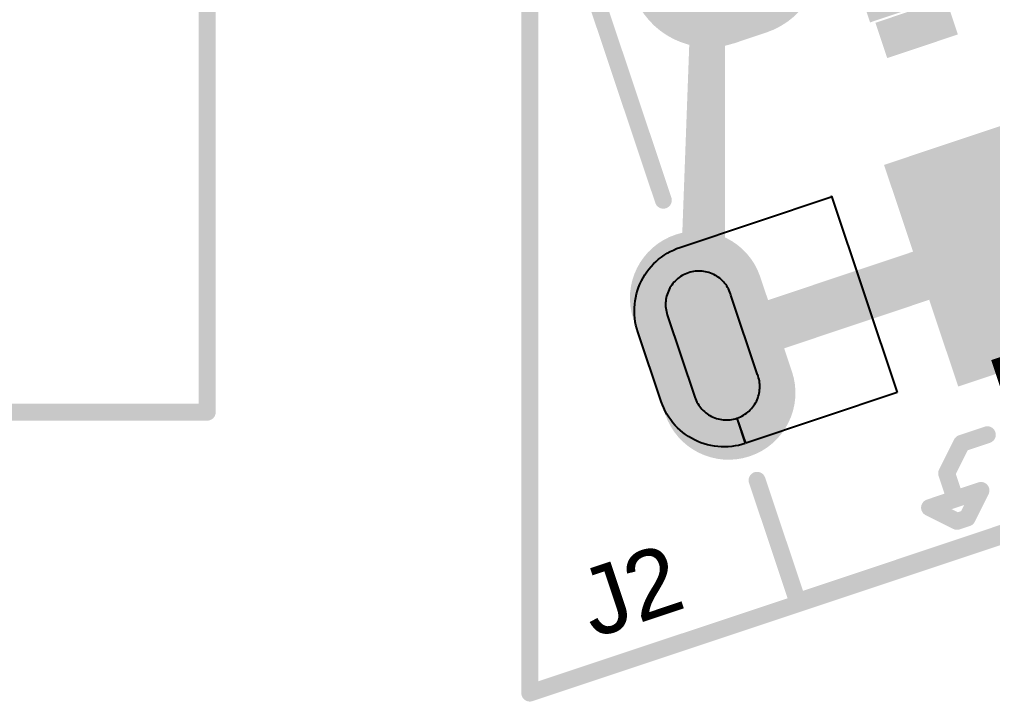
# Model space of a CAD drawing. Header units: inches. Extents: x 28 to 136, y 32 to 73.
# Drawn here: x 34.27 to 41.57, y 45.15 to 50.27 of the extents above; entities that cross this region are included whole.
import ezdxf

# ---------------------------------------------------------------- set-up
doc = ezdxf.new("R2010")
doc.units = ezdxf.units.IN
for name, color, linetype in [('Board Outline', 216, 'Continuous'), ('Bottom Layer', 5, 'Continuous'), ('Bottom Solder', 6, 'Continuous'), ('Multi-Layer', 9, 'Continuous'), ('Pad Holes', 156, 'Continuous'), ('Top Layer', 1, 'Continuous'), ('Top Overlay', 2, 'Continuous'), ('Top Paste', 8, 'Continuous'), ('Top Solder', 216, 'Continuous')]:
    doc.layers.add(name, color=color, linetype=linetype)
doc.styles.add('Arial', font='', dxfattribs={"height": 0.2})
doc.styles.add('Arial_Bold', font='', dxfattribs={"height": 0.2})
doc.styles.get('Arial').set_extended_font_data('Arial')
doc.styles.get('Arial_Bold').set_extended_font_data('Arial', bold=True)

# ---------------------------------------------------------------- blocks, each defined once
blk = doc.blocks.new('10118194_0001LF__47')
at = {"layer": 'Bottom Layer'}
h = blk.add_hatch(color=5, dxfattribs=at)
edge = h.paths.add_edge_path()
edge.add_arc((-2.37499906, 0), 0.499999, 270, 450)
edge.add_line((-2.37499906, 0.499999), (-2.6250011, 0.499999))
edge.add_arc((-2.6250011, 0), 0.499999, 90, 270)
edge.add_line((-2.6250011, -0.499999), (-2.37499906, -0.499999))
h = blk.add_hatch(color=5, dxfattribs=at)
edge = h.paths.add_edge_path()
edge.add_arc((-3.50000062, -3.07500274), 0.3999992, 180, 360)
edge.add_line((-3.10000142, -3.07500274), (-3.10000142, -2.3250017))
edge.add_arc((-3.50000062, -2.3250017), 0.3999992, 0, 180)
edge.add_line((-3.89999982, -2.3250017), (-3.89999982, -3.07500274))
at = {"layer": 'Bottom Solder'}
h = blk.add_hatch(color=6, dxfattribs=at)
edge = h.paths.add_edge_path()
edge.add_arc((-2.37499906, 0), 0.601599, 270, 450)
edge.add_line((-2.37499906, 0.601599), (-2.6250011, 0.601599))
edge.add_arc((-2.6250011, 0), 0.601599, 90, 270)
edge.add_line((-2.6250011, -0.601599), (-2.37499906, -0.601599))
h = blk.add_hatch(color=6, dxfattribs=at)
edge = h.paths.add_edge_path()
edge.add_arc((-3.50000062, -3.07500274), 0.5015992, 180, 360)
edge.add_line((-2.99840142, -3.07500274), (-2.99840142, -2.3250017))
edge.add_arc((-3.50000062, -2.3250017), 0.5015992, 0, 180)
edge.add_line((-4.00159982, -2.3250017), (-4.00159982, -3.07500274))
at = {"layer": 'Multi-Layer'}
h = blk.add_hatch(color=9, dxfattribs=at)
edge = h.paths.add_edge_path()
edge.add_arc((-2.37499906, 0), 0.499999, 270, 450)
edge.add_line((-2.37499906, 0.499999), (-2.6250011, 0.499999))
edge.add_arc((-2.6250011, 0), 0.499999, 90, 270)
edge.add_line((-2.6250011, -0.499999), (-2.37499906, -0.499999))
h = blk.add_hatch(color=9, dxfattribs=at)
edge = h.paths.add_edge_path()
edge.add_arc((-3.50000062, -3.07500274), 0.3999992, 180, 360)
edge.add_line((-3.10000142, -3.07500274), (-3.10000142, -2.3250017))
edge.add_arc((-3.50000062, -2.3250017), 0.3999992, 0, 180)
edge.add_line((-3.89999982, -2.3250017), (-3.89999982, -3.07500274))
at = {"layer": 'Pad Holes'}
h = blk.add_hatch(color=7, dxfattribs=at)
edge = h.paths.add_edge_path()
edge.add_arc((-3.50000062, -3.02500284), 0.2499995, 180, 360)
edge.add_line((-3.25000112, -3.02500284), (-3.25000112, -2.3750016))
edge.add_arc((-3.50000062, -2.3750016), 0.2499995, 0, 180)
edge.add_line((-3.75000012, -2.3750016), (-3.75000012, -3.02500284))
at = {"layer": 'Top Layer'}
h = blk.add_hatch(color=1, dxfattribs=at)
edge = h.paths.add_edge_path()
edge.add_arc((-2.37499906, 0), 0.499999, 270, 450)
edge.add_line((-2.37499906, 0.499999), (-2.6250011, 0.499999))
edge.add_arc((-2.6250011, 0), 0.499999, 90, 270)
edge.add_line((-2.6250011, -0.499999), (-2.37499906, -0.499999))
h = blk.add_hatch(color=1, dxfattribs=at)
edge = h.paths.add_edge_path()
edge.add_arc((-3.50000062, -3.07500274), 0.3999992, 180, 360)
edge.add_line((-3.10000142, -3.07500274), (-3.10000142, -2.3250017))
edge.add_arc((-3.50000062, -2.3250017), 0.3999992, 0, 180)
edge.add_line((-3.89999982, -2.3250017), (-3.89999982, -3.07500274))
blk.add_hatch(color=1, dxfattribs=at).paths.add_polyline_path([(-1.74999777, -1.9250025), (-0.24999823, -1.9250025), (-0.24999823, -3.475001939999999), (-1.74999777, -3.475001939999999)])
at = {"layer": 'Top Overlay'}
blk.add_hatch(color=2, dxfattribs=at).paths.add_polyline_path([(-1.5745587, -1.0711688), (-1.0157587, -1.0711688), (-1.0157587, -0.7917687999999999), (-1.5745587, -0.7917687999999999)])
at = {"layer": 'Top Paste'}
blk.add_hatch(color=8, dxfattribs=at).paths.add_polyline_path([(-1.74999777, -1.9250025), (-0.24999823, -1.9250025), (-0.24999823, -3.475001939999999), (-1.74999777, -3.475001939999999)])
at = {"layer": 'Top Solder'}
for points in [[(-1.61159444, 0.7766024599999999), (-0.98839528, 0.7766024599999999), (-0.98839528, -0.77659738), (-1.61159444, -0.77659738)], [(-1.85159777, -1.8234025), (-0.14839823, -1.8234025), (-0.14839823, -3.57660194), (-1.85159777, -3.57660194)]]:
    blk.add_hatch(color=216, dxfattribs=at).paths.add_polyline_path(points)
h = blk.add_hatch(color=216, dxfattribs=at)
edge = h.paths.add_edge_path()
edge.add_arc((-2.37499906, 0), 0.601599, 270, 450)
edge.add_line((-2.37499906, 0.601599), (-2.6250011, 0.601599))
edge.add_arc((-2.6250011, 0), 0.601599, 90, 270)
edge.add_line((-2.6250011, -0.601599), (-2.37499906, -0.601599))
h = blk.add_hatch(color=216, dxfattribs=at)
edge = h.paths.add_edge_path()
edge.add_arc((-3.50000062, -3.07500274), 0.5015992, 180, 360)
edge.add_line((-2.99840142, -3.07500274), (-2.99840142, -2.3250017))
edge.add_arc((-3.50000062, -2.3250017), 0.5015992, 0, 180)
edge.add_line((-4.00159982, -2.3250017), (-4.00159982, -3.07500274))
at = {"layer": 'Top Layer'}
for p, q in [((-3.72699534, -1.97949566), (-3.7033708, -1.96823076)), ((-3.7033708, -1.96823076), (-3.67918492, -1.95821046)), ((-3.67918492, -1.95821046), (-3.654511359999999, -1.94946778)), ((-3.654511359999999, -1.94946778), (-3.629405999999999, -1.94203574)), ((-3.629405999999999, -1.94203574), (-3.603960279999999, -1.93592196)), ((-3.603960279999999, -1.93592196), (-3.578214839999999, -1.93115438)), ((-3.578214839999999, -1.93115438), (-3.55226366, -1.92773554)), ((-3.55226366, -1.92773554), (-3.52616262, -1.92568576)), ((-3.52616262, -1.92568576), (-3.50000062, -1.9250025)), ((-3.50000062, -1.9250025), (-2.3049992, -1.92499742)), ((-2.3049992, -1.92499742), (-2.30500174, -1.91999616)), ((-2.30500174, -1.91999616), (-2.30000048, -1.92000124)), ((-2.30000048, -1.92000124), (-2.29999794, -3.474999399999999)), ((-3.83456434, -2.05342744), (-3.8146609, -2.03642722)), ((-3.8146609, -2.03642722), (-3.79389386, -2.02049126)), ((-3.79389386, -2.02049126), (-3.7723191, -2.00566782)), ((-3.7723191, -2.00566782), (-3.75000012, -1.99198484)), ((-3.75000012, -1.99198484), (-3.72699534, -1.97949566)), ((-3.90451086, -2.13110826), (-3.8885749, -2.1103336)), ((-3.8885749, -2.1103336), (-3.8715696, -2.09043778)), ((-3.8715696, -2.09043778), (-3.85355338, -2.07144874)), ((-3.85355338, -2.07144874), (-3.83456434, -2.05342744)), ((-3.94550646, -2.19800678), (-3.9330122, -2.17499946)), ((-3.9330122, -2.17499946), (-3.9193343, -2.15268048)), ((-3.9193343, -2.15268048), (-3.90451086, -2.13110826)), ((-3.65733584, -2.18070938), (-3.667282479999999, -2.18921076)), ((-3.64694724, -2.17274902), (-3.65733584, -2.18070938)), ((-3.6361624, -2.16533222), (-3.64694724, -2.17274902)), ((-3.6249991, -2.158492), (-3.6361624, -2.16533222)), ((-3.61349798, -2.15224614), (-3.6249991, -2.158492)), ((-3.60168698, -2.14661242), (-3.61349798, -2.15224614)), ((-3.5895915, -2.14160608), (-3.60168698, -2.14661242)), ((-3.57725726, -2.13723728), (-3.5895915, -2.14160608)), ((-3.564704579999999, -2.13351872), (-3.57725726, -2.13723728)), ((-3.55197918, -2.1304631), (-3.564704579999999, -2.13351872)), ((-3.53910646, -2.12808058), (-3.55197918, -2.1304631)), ((-3.52613214, -2.12636862), (-3.53910646, -2.12808058)), ((-3.51308162, -2.12534246), (-3.52613214, -2.12636862)), ((-3.49999808, -2.12499956), (-3.51308162, -2.12534246)), ((-3.48692216, -2.12533992), (-3.49999808, -2.12499956)), ((-3.4738691, -2.12637116), (-3.48692216, -2.12533992)), ((-3.46089224, -2.12808058), (-3.4738691, -2.12637116)), ((-3.44801952, -2.13046056), (-3.46089224, -2.12808058)), ((-3.43528904, -2.1335238), (-3.44801952, -2.13046056)), ((-3.4227516, -2.1372322), (-3.43528904, -2.1335238)), ((-3.41040466, -2.14160608), (-3.4227516, -2.1372322)), ((-3.398316799999999, -2.14661242), (-3.41040466, -2.14160608)), ((-3.38650326, -2.15224868), (-3.398316799999999, -2.14661242)), ((-3.3749996, -2.15849454), (-3.38650326, -2.15224868)), ((-3.36384646, -2.16533476), (-3.3749996, -2.15849454)), ((-3.35305908, -2.17274902), (-3.36384646, -2.16533476)), ((-3.34267048, -2.18070938), (-3.35305908, -2.17274902)), ((-3.33271368, -2.1892133), (-3.34267048, -2.18070938)), ((-3.97552926, -2.2704933), (-3.96678912, -2.24580958)), ((-3.96678912, -2.24580958), (-3.95677644, -2.22163132)), ((-3.95677644, -2.22163132), (-3.94550646, -2.19800678)), ((-3.72275354, -2.26150678), (-3.72838726, -2.27331778)), ((-3.71650514, -2.25000058), (-3.72275354, -2.26150678)), ((-3.70967, -2.23884236), (-3.71650514, -2.25000058)), ((-3.7022532, -2.22805244), (-3.70967, -2.23884236)), ((-3.69428522, -2.21766892), (-3.7022532, -2.22805244)), ((-3.68578638, -2.2077172), (-3.69428522, -2.21766892)), ((-3.67677954, -2.19822268), (-3.68578638, -2.2077172)), ((-3.667282479999999, -2.18921076), (-3.67677954, -2.19822268)), ((-3.32322424, -2.19822268), (-3.33271368, -2.1892133)), ((-3.31421486, -2.20771466), (-3.32322424, -2.19822268)), ((-3.30571348, -2.21766892), (-3.31421486, -2.20771466)), ((-3.297742959999999, -2.22805498), (-3.30571348, -2.21766892)), ((-3.29033378, -2.23883982), (-3.297742959999999, -2.22805498)), ((-3.283498639999999, -2.25000312), (-3.29033378, -2.23883982)), ((-3.277250239999999, -2.26150424), (-3.283498639999999, -2.25000312)), ((-3.27161144, -2.27331524), (-3.277250239999999, -2.26150424)), ((-3.9938452, -2.3467822), (-3.98907254, -2.32104438)), ((-3.98907254, -2.32104438), (-3.98296384, -2.29559104)), ((-3.98296384, -2.29559104), (-3.97552926, -2.2704933)), ((-3.74453658, -2.32302304), (-3.74692164, -2.3358856)), ((-3.74148096, -2.3102951), (-3.74453658, -2.32302304)), ((-3.7377624, -2.2977475), (-3.74148096, -2.3102951)), ((-3.73338852, -2.28541072), (-3.7377624, -2.2977475)), ((-3.72838726, -2.27331778), (-3.73338852, -2.28541072)), ((-3.26660256, -2.28541072), (-3.27161144, -2.27331524)), ((-3.2622363, -2.29774496), (-3.26660256, -2.28541072)), ((-3.258517739999999, -2.31029764), (-3.2622363, -2.29774496)), ((-3.25546212, -2.32302304), (-3.258517739999999, -2.31029764)), ((-3.253074519999999, -2.33588814), (-3.25546212, -2.32302304)), ((-3.99999962, -2.42499388), (-3.999313819999999, -2.39882934)), ((-3.999313819999999, -2.39882934), (-3.99725642, -2.37273338)), ((-3.99725642, -2.37273338), (-3.9938452, -2.3467822)), ((-3.74999504, -2.37499906), (-3.750002659999999, -3.02500284)), ((-3.74965468, -2.36191552), (-3.74999504, -2.37499906)), ((-3.7486336, -2.34886246), (-3.74965468, -2.36191552)), ((-3.74692164, -2.3358856), (-3.7486336, -2.34886246)), ((-3.25137272, -2.348865), (-3.253074519999999, -2.33588814)), ((-3.25033894, -2.36191806), (-3.25137272, -2.348865)), ((-3.25000366, -2.37500414), (-3.25033894, -2.36191806)), ((-3.25000112, -2.38500158), (-3.25000366, -2.37500414)), ((-3.25000112, -3.01499778), (-3.25000112, -2.38500158)), ((-4.000002159999999, -2.9750004), (-3.99999962, -2.42499388)), ((-3.999316359999999, -3.00235366), (-4.000002159999999, -2.9750004)), ((-3.99726912, -3.02838104), (-3.999316359999999, -3.00235366)), ((-3.99386044, -3.05426872), (-3.99726912, -3.02838104)), ((-3.98910302, -3.07994304), (-3.99386044, -3.05426872)), ((-3.750002659999999, -3.02500284), (-3.749664839999999, -3.03926748)), ((-3.749664839999999, -3.03926748), (-3.74864376, -3.05224942)), ((-3.74864376, -3.05224942), (-3.746939419999999, -3.06516278)), ((-3.25305928, -3.06516278), (-3.251360019999999, -3.0522545)), ((-3.251360019999999, -3.0522545), (-3.25034402, -3.03927002)), ((-3.25034402, -3.03927002), (-3.25000366, -3.02500284)), ((-3.25000366, -3.02500284), (-3.25000112, -3.01499778)), ((-3.98300702, -3.10533796), (-3.98910302, -3.07994304)), ((-3.97559022, -3.1303722), (-3.98300702, -3.10533796)), ((-3.96687548, -3.15498734), (-3.97559022, -3.1303722)), ((-3.746939419999999, -3.06516278), (-3.74456706, -3.077972)), ((-3.74456706, -3.077972), (-3.74152922, -3.0906339)), ((-3.74152922, -3.0906339), (-3.73782844, -3.10311546)), ((-3.73782844, -3.10311546), (-3.733479959999999, -3.11539382)), ((-3.733479959999999, -3.11539382), (-3.72849394, -3.12742834)), ((-3.72849394, -3.12742834), (-3.7228907, -3.13918092)), ((-3.27711054, -3.13918092), (-3.2715073, -3.1274258)), ((-3.2715073, -3.1274258), (-3.2665162, -3.11539128)), ((-3.2665162, -3.11539128), (-3.26217026, -3.10312054)), ((-3.26217026, -3.10312054), (-3.25847456, -3.0906339)), ((-3.25847456, -3.0906339), (-3.25542656, -3.07796946)), ((-3.25542656, -3.07796946), (-3.25305928, -3.06516278)), ((-3.95688566, -3.17911226), (-3.96687548, -3.15498734)), ((-3.94564108, -3.20268092), (-3.95688566, -3.17911226)), ((-3.93318492, -3.22562474), (-3.94564108, -3.20268092)), ((-3.7228907, -3.13918092), (-3.71667786, -3.15062616)), ((-3.71667786, -3.15062616), (-3.70987574, -3.1617285)), ((-3.70987574, -3.1617285), (-3.7024945, -3.17246254)), ((-3.7024945, -3.17246254), (-3.69456208, -3.18279526)), ((-3.69456208, -3.18279526), (-3.68610642, -3.19269618)), ((-3.68610642, -3.19269618), (-3.67714784, -3.20214498)), ((-3.67714784, -3.20214498), (-3.6676965, -3.21110864)), ((-3.3323022, -3.21111118), (-3.3228534, -3.20214244)), ((-3.3228534, -3.20214244), (-3.31388974, -3.19270126)), ((-3.31388974, -3.19270126), (-3.30543662, -3.18280034)), ((-3.30543662, -3.18280034), (-3.29750674, -3.17246508)), ((-3.29750674, -3.17246508), (-3.29012804, -3.16173104)), ((-3.29012804, -3.16173104), (-3.28332084, -3.15062616)), ((-3.28332084, -3.15062616), (-3.27711054, -3.13918092)), ((-3.91954004, -3.24789038), (-3.93318492, -3.22562474)), ((-3.90475216, -3.26940926), (-3.91954004, -3.24789038)), ((-3.8888543, -3.29012296), (-3.90475216, -3.26940926)), ((-3.6676965, -3.21110864), (-3.6577905, -3.21956938)), ((-3.6577905, -3.21956938), (-3.64746794, -3.2274891)), ((-3.64746794, -3.2274891), (-3.63672882, -3.23487542)), ((-3.63672882, -3.23487542), (-3.6256214, -3.241674999999999)), ((-3.6256214, -3.241674999999999), (-3.61418124, -3.24789292)), ((-3.61418124, -3.24789292), (-3.60242358, -3.25349616)), ((-3.60242358, -3.25349616), (-3.59039414, -3.25847964)), ((-3.59039414, -3.25847964), (-3.57811578, -3.26282812)), ((-3.57811578, -3.26282812), (-3.56563422, -3.266533979999999)), ((-3.56563422, -3.266533979999999), (-3.55297232, -3.2695642)), ((-3.55297232, -3.2695642), (-3.54016056, -3.2719391)), ((-3.54016056, -3.2719391), (-3.52724974, -3.2736409)), ((-3.52724974, -3.2736409), (-3.51426272, -3.27465944)), ((-3.51426272, -3.27465944), (-3.50249998, -3.27500234)), ((-3.50249998, -3.27500234), (-3.50249998, -3.47500448)), ((-3.49749872, -3.27500234), (-3.48572836, -3.27465944)), ((-3.49749872, -3.47500448), (-3.49749872, -3.27500234)), ((-3.48572836, -3.27465944), (-3.47274642, -3.2736409)), ((-3.47274642, -3.2736409), (-3.45983814, -3.27194164)), ((-3.45983814, -3.27194164), (-3.44703146, -3.2695642)), ((-3.44703146, -3.2695642), (-3.43436956, -3.26652636)), ((-3.43436956, -3.26652636), (-3.42188038, -3.26282812)), ((-3.42188038, -3.26282812), (-3.40960456, -3.25848218)), ((-3.40960456, -3.25848218), (-3.39757512, -3.25349616)), ((-3.39757512, -3.25349616), (-3.38581746, -3.24789292)), ((-3.38581746, -3.24789292), (-3.37437222, -3.241674999999999)), ((-3.37437222, -3.241674999999999), (-3.36326734, -3.23487542)), ((-3.36326734, -3.23487542), (-3.3525333, -3.2274891)), ((-3.3525333, -3.2274891), (-3.34220312, -3.21957192)), ((-3.34220312, -3.21957192), (-3.3323022, -3.21111118)), ((-3.87189218, -3.30998068), (-3.8888543, -3.29012296)), ((-3.85392422, -3.32892146), (-3.87189218, -3.30998068)), ((-3.8349809, -3.34689704), (-3.85392422, -3.32892146)), ((-3.81512572, -3.36385408), (-3.8349809, -3.34689704)), ((-3.79440694, -3.3797494), (-3.81512572, -3.36385408)), ((-3.77289314, -3.394539819999999), (-3.79440694, -3.3797494)), ((-3.75062496, -3.40818216), (-3.77289314, -3.394539819999999)), ((-3.72768114, -3.42064594), (-3.75062496, -3.40818216)), ((-3.70411248, -3.43189052), (-3.72768114, -3.42064594)), ((-3.679990099999999, -3.44187272), (-3.70411248, -3.43189052)), ((-3.65537496, -3.450587459999999), (-3.679990099999999, -3.44187272)), ((-3.6303331, -3.458009339999999), (-3.65537496, -3.450587459999999)), ((-3.60494834, -3.4641028), (-3.6303331, -3.458009339999999)), ((-3.57927656, -3.46886022), (-3.60494834, -3.4641028)), ((-3.55338126, -3.4722689), (-3.57927656, -3.46886022)), ((-3.52735896, -3.47432122), (-3.55338126, -3.4722689)), ((-3.50249998, -3.47500448), (-3.52735896, -3.47432122)), ((-2.29999794, -3.474999399999999), (-3.49749872, -3.47500448))]:
    blk.add_line(p, q, dxfattribs=at)
at = {"layer": 'Top Overlay', "const_width": 0.127}
for points in [[(-3.5052, -2.54e-06), (-3.5052, -1.5494)], [(-3.50520254, -3.76499882), (-3.50520254, -4.72440254)], [(-2.14049864, -4.166590599999999), (-1.96269864, -3.98878806)], [(-1.96269864, -3.98878806), (-1.7594961, -3.98878552)], [(-2.14049864, -4.166590599999999), (-2.1404961, -4.3697906)], [(-2.34369864, -4.36979568), (-2.1404961, -4.3697906)], [(-2.34369864, -4.36979568), (-2.18049602, -4.53298814)], [(-2.1404961, -4.3697906), (-1.93729864, -4.3697906)], [(-2.10050126, -4.53298306), (-1.93729864, -4.3697906)], [(-2.18049602, -4.53298814), (-2.10050126, -4.53298306)], [(-3.50520254, -4.72440254), (3.5052, -4.72439746)]]:
    blk.add_lwpolyline(points, dxfattribs=at)
at = {"layer": 'Top Overlay', "const_width": 0.0635}
for points in [[(-3.53695, -1.5494, 1), (-3.47345, -1.5494, 1)], [(-3.53695254, -3.76499882, 1), (-3.47345254, -3.76499882, 1)], [(-1.99444864, -3.98878806, 1), (-1.93094864, -3.98878806, 1)], [(-1.99444864, -3.98878806, 1), (-1.93094864, -3.98878806, 1)], [(-1.7912461, -3.98878552, 1), (-1.7277461, -3.98878552, 1)], [(-2.17224864, -4.166590599999999, 1), (-2.10874864, -4.166590599999999, 1)], [(-2.17224864, -4.166590599999999, 1), (-2.10874864, -4.166590599999999, 1)], [(-2.37544864, -4.36979568, 1), (-2.31194864, -4.36979568, 1)], [(-2.37544864, -4.36979568, 1), (-2.31194864, -4.36979568, 1)], [(-2.1722461, -4.3697906, 1), (-2.1087461, -4.3697906, 1)], [(-2.1722461, -4.3697906, 1), (-2.1087461, -4.3697906, 1)], [(-2.1722461, -4.3697906, 1), (-2.1087461, -4.3697906, 1)], [(-1.96904864, -4.3697906, 1), (-1.90554864, -4.3697906, 1)], [(-1.96904864, -4.3697906, 1), (-1.90554864, -4.3697906, 1)], [(-2.21224602, -4.53298814, 1), (-2.14874602, -4.53298814, 1)], [(-2.21224602, -4.53298814, 1), (-2.14874602, -4.53298814, 1)], [(-2.13225126, -4.53298306, 1), (-2.06875126, -4.53298306, 1)], [(-2.13225126, -4.53298306, 1), (-2.06875126, -4.53298306, 1)], [(-3.53695254, -4.72440254, 1), (-3.47345254, -4.72440254, 1)], [(-3.53695254, -4.72440254, 1), (-3.47345254, -4.72440254, 1)]]:
    blk.add_lwpolyline(points, format="xyb", close=True, dxfattribs=at)
at = {"layer": 'Top Overlay', "style": 'Arial_Bold'}
blk.add_text('PCB Edge', height=0.8000009399999999, dxfattribs=at).set_placement((-1.6288004, -4.266811379999999))

msp = doc.modelspace()

# ---------------------------------------------------------------- linework, layer by layer
at = {"layer": 'Board Outline', "const_width": 0.127}
for points in [[(38.09999999999999, 45.21499974), (38.09999999999999, 69.215)], [(38.09999999999999, 45.21499974), (65.09999934, 54.21499951999999)]]:
    msp.add_lwpolyline(points, dxfattribs=at)
at = {"layer": 'Board Outline', "const_width": 0.0635}
msp.add_lwpolyline([(38.06825, 45.21499974, 1), (38.13175, 45.21499974, 1)], format="xyb", close=True, dxfattribs=at)
msp.add_lwpolyline([(38.06825, 45.21499974, 1), (38.13175, 45.21499974, 1)], format="xyb", close=True, dxfattribs=at)
at = {"layer": 'Bottom Layer', "const_width": 0.254}
for points in [[(39.43782054, 47.85624922), (39.43782054, 50.57538018)], [(39.47133838, 47.82273646), (46.1096106, 50.04385215999999)], [(39.43782054, 47.85624922), (39.47134345999999, 47.8227263)], [(39.47133838, 47.82273646), (39.47134345999999, 47.8227263)]]:
    msp.add_lwpolyline(points, dxfattribs=at)
at = {"layer": 'Bottom Layer', "const_width": 0.127}
for points in [[(39.37432054, 47.85624922, 1), (39.50132053999999, 47.85624922, 1)], [(39.37432054, 47.85624922, 1), (39.50132053999999, 47.85624922, 1)], [(39.40783838, 47.82273646, 1), (39.53483838, 47.82273646, 1)], [(39.40783838, 47.82273646, 1), (39.53483838, 47.82273646, 1)], [(39.40784346, 47.8227263, 1), (39.53484346, 47.8227263, 1)], [(39.40784346, 47.8227263, 1), (39.53484346, 47.8227263, 1)]]:
    msp.add_lwpolyline(points, format="xyb", close=True, dxfattribs=at)
at = {"layer": 'Top Layer'}
for points, const_width in [([(39.35235462, 48.17834916), (39.44440422, 50.66084101999999)], 0.254), ([(39.47134092, 47.82273646), (41.84215406, 48.6159937)], 0.3809999999999999), ([(39.35235462, 48.17834916), (39.47134092, 47.82273646)], 0.254), ([(39.47133838, 47.82273646), (39.47134092, 47.82273646)], 0.254), ([(39.47133838, 47.82273646), (39.47134345999999, 47.8227263)], 0.254), ([(39.47134092, 47.82273646), (39.47134345999999, 47.8227263)], 0.254)]:
    msp.add_lwpolyline(points, dxfattribs=dict(at, const_width=const_width))
for points, const_width in [([(39.28885462, 48.17834916, 1), (39.41585462, 48.17834916, 1)], 0.127), ([(39.28885462, 48.17834916, 1), (39.41585462, 48.17834916, 1)], 0.127), ([(39.37609092, 47.82273646, 1), (39.56659092, 47.82273646, 1)], 0.1905), ([(39.40783838, 47.82273646, 1), (39.53483838, 47.82273646, 1)], 0.127), ([(39.40783838, 47.82273646, 1), (39.53483838, 47.82273646, 1)], 0.127), ([(39.40784092, 47.82273646, 1), (39.53484092, 47.82273646, 1)], 0.127), ([(39.40784092, 47.82273646, 1), (39.53484092, 47.82273646, 1)], 0.127), ([(39.40784092, 47.82273646, 1), (39.53484092, 47.82273646, 1)], 0.127), ([(39.40784346, 47.8227263, 1), (39.53484346, 47.8227263, 1)], 0.127), ([(39.40784346, 47.8227263, 1), (39.53484346, 47.8227263, 1)], 0.127)]:
    msp.add_lwpolyline(points, format="xyb", close=True, dxfattribs=dict(at, const_width=const_width))
at = {"layer": 'Top Overlay', "const_width": 0.127}
for points in [[(35.68100052, 47.3223463), (35.68100052, 50.82234691999999)], [(29.68099982, 47.3223463), (35.68100052, 47.3223463)]]:
    msp.add_lwpolyline(points, dxfattribs=at)
at = {"layer": 'Top Overlay', "const_width": 0.0635}
msp.add_lwpolyline([(35.64925052, 47.3223463, 1), (35.71275052, 47.3223463, 1)], format="xyb", close=True, dxfattribs=at)
msp.add_lwpolyline([(35.64925052, 47.3223463, 1), (35.71275052, 47.3223463, 1)], format="xyb", close=True, dxfattribs=at)

# ---------------------------------------------------------------- block references
at = {"rotation": 18.5}
msp.add_blockref('10118194_0001LF__47', (41.93375407999999, 51.49376798), dxfattribs=at)

# ---------------------------------------------------------------- texts
at = {"layer": 'Top Overlay', "style": 'Arial'}
msp.add_text('J2', height=0.508, rotation=18.5, dxfattribs=at).set_placement((38.57834804, 45.62432328))

doc.saveas('drawing.dxf')
